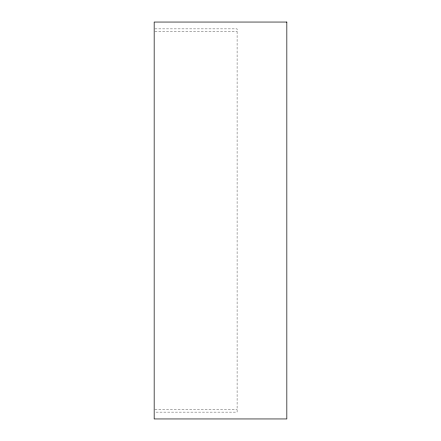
<?xml version="1.0" encoding="UTF-8"?>
<svg xmlns="http://www.w3.org/2000/svg" width="441" height="441" viewBox="0 0 441 441"><rect width="100%" height="100%" fill="white"/><g stroke="black" fill="none" stroke-linecap="round" stroke-linejoin="round"><path stroke-width="0.33" stroke-dasharray="2.21 1.65" d="M154.852 28.891L237.082 28.891L237.082 412.109L154.852 412.109M154.852 31.631L237.082 31.631M154.852 409.369L237.082 409.369"/><path stroke-width="0.66" d="M286.832 22.05L154.168 22.05L154.168 418.95L286.832 418.95L286.832 22.05"/></g></svg>
